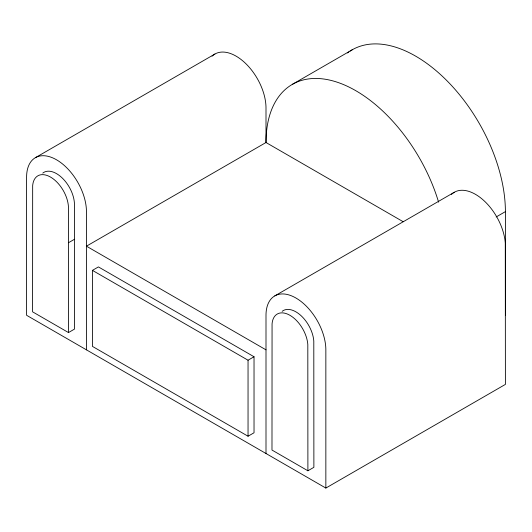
<?xml version="1.0" encoding="UTF-8"?>
<svg xmlns="http://www.w3.org/2000/svg" width="532" height="532" viewBox="0 0 532 532"><rect width="100%" height="100%" fill="white"/><g stroke="black" fill="none" stroke-linecap="round" stroke-linejoin="round"><path stroke-width="0.8" d="M35.365 157.698L214.915 54.038M292.294 84.395L352.144 49.842M68.495 242.725L74.48 239.267M92.435 270.369L98.42 266.911L254.03 356.753L254.03 432.775L248.045 436.227L92.435 346.392L92.435 270.369L248.045 360.211L254.03 356.753M68.495 332.567L68.415 206.316A25.376 14.65 60 0 0 50.54 177.083A25.376 14.65 60 0 0 32.665 185.681L32.585 311.832L68.495 332.567L74.48 329.108L74.4 202.865A25.376 14.65 60 0 0 61.918 177.701A25.376 14.65 60 0 0 42.779 173.093M274.765 295.912L454.315 192.252M496.137 216.976L505.4 211.63A126.962 73.303 60 0 0 448.622 82.433A126.962 73.303 60 0 0 350.103 51.099M307.895 470.78L307.815 344.537A25.376 14.65 60 0 0 289.94 315.303A25.376 14.65 60 0 0 272.065 323.895L271.985 450.052L307.895 470.78L313.88 467.329L313.8 341.079A25.376 14.65 60 0 0 301.318 315.922A25.376 14.65 60 0 0 282.179 311.313M86.45 349.843L86.45 211.623A42.321 24.432 60 0 0 56.525 159.793A42.321 24.432 60 0 0 26.6 177.07L26.6 315.29L325.85 488.063L505.4 384.397L505.287 243.104A42.321 24.432 60 0 0 483.641 200.371A42.321 24.432 60 0 0 451.469 194.413M403.176 221.718L266 142.516L86.45 246.183L266 349.843M505.4 211.63L505.4 315.29M325.85 488.063L325.85 349.843A42.321 24.432 60 0 0 295.925 298.013A42.321 24.432 60 0 0 266 315.29L266 453.503M248.045 360.211L248.045 436.227M212.069 56.193A42.321 24.432 60 0 1 245.485 63.321A42.321 24.432 60 0 1 266 107.963L266 142.516A126.962 73.303 60 0 1 338.113 82.513A126.962 73.303 60 0 1 438.601 202.173M347.489 52.961A126.962 73.303 60 0 1 348.779 52.003"/></g></svg>
